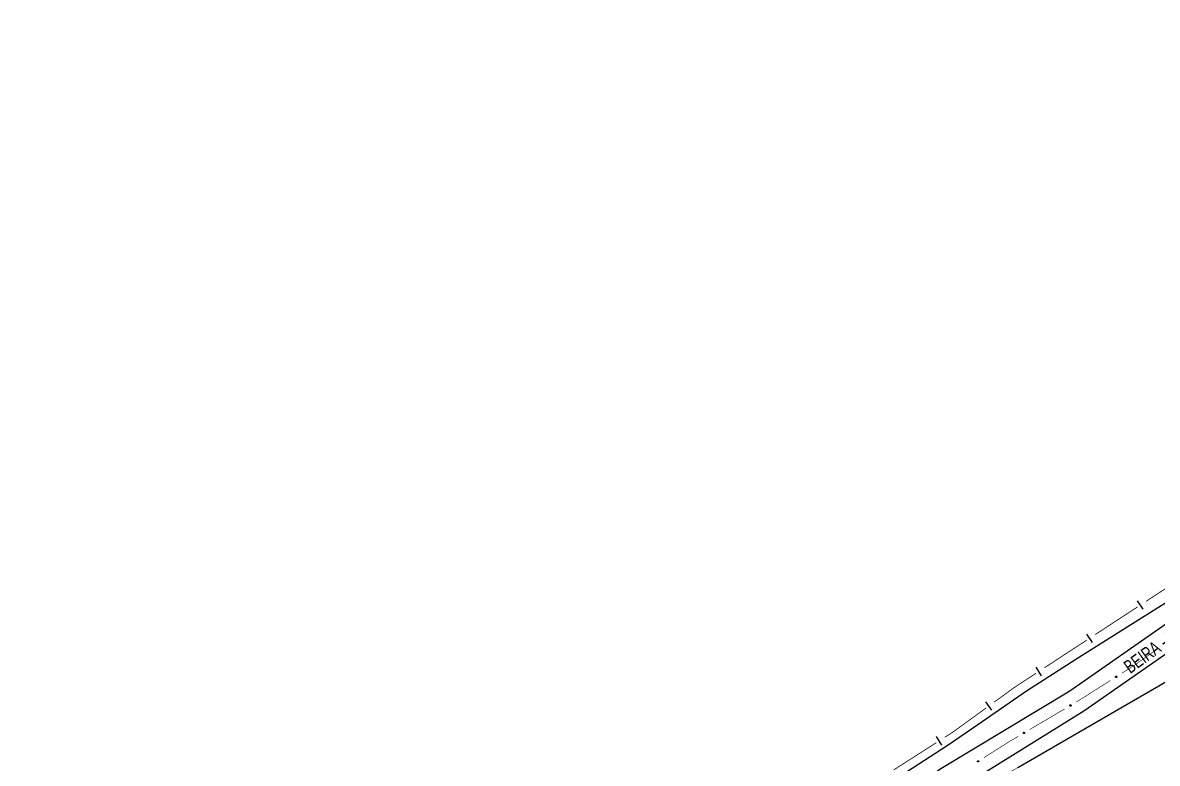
# Model space of a CAD drawing. Extents: x 205274 to 206027, y 4874968 to 4875995.
# Drawn here: x 205296.5 to 205632.9, y 4875384.4 to 4875603.9 of the extents above; entities that cross this region are included whole.
import ezdxf

# ---------------------------------------------------------------- set-up
doc = ezdxf.new("R2010")
doc.units = 0
doc.header["$LTSCALE"] = 1.5
doc.header["$MEASUREMENT"] = 0
for name, color, linetype in [('CD_MALHA_LOTES', 7, 'CONTINUOUS'), ('HD-CURSO-PERENE', 170, 'CONTINUOUS'), ('LM-LIM-SETORES-BAIRROS', 250, 'CONTINUOUS'), ('RU-QUADRA', 210, 'CONTINUOUS'), ('SV-EIXO-RUA-PAV', 20, 'CONTINUOUS'), ('SV-RUA-PAVIM', 7, 'CONTINUOUS'), ('SV-TXT-RUA-PAV', 7, 'CONTINUOUS')]:
    doc.layers.add(name, color=color, linetype=linetype)
doc.styles.add('ARIAL', font='ARIAL.SHX')

msp = doc.modelspace()

# ---------------------------------------------------------------- linework, layer by layer
at = {"layer": 'CD_MALHA_LOTES', "linetype": 'Continuous', "flags": 128}
msp.add_lwpolyline([(205591.512889, 4875383.135315), (205642.102006, 4875412.422225)], dxfattribs=at)
at = {"layer": 'HD-CURSO-PERENE', "linetype": 'Continuous'}
msp.add_polyline3d([(205637.479854, 4875433.272376, 2.293762), (205624.733698, 4875425.286833, 2.293762), (205608.762612, 4875415.151335, 2.293762), (205594.096854, 4875405.783679, 2.293762), (205579.661449, 4875395.80175, 2.293762), (205570.908065, 4875389.812592, 2.293762), (205558.54583, 4875381.750265, 2.293762)], dxfattribs=at)
at = {"layer": 'LM-LIM-SETORES-BAIRROS', "const_width": 0.25}
for points in [[(205629.56936, 4875432.429692), (205637.103035, 4875437.353486)], [(205614.502012, 4875422.582103), (205627.058136, 4875430.788427)], [(205599.434663, 4875412.734514), (205611.990787, 4875420.940838)], [(205590.684514, 4875407.015667), (205596.923438, 4875411.09325)], [(205584.577565, 4875402.581855), (205590.242071, 4875406.694442)], [(205590.242071, 4875406.694442), (205590.684514, 4875407.015667)], [(205572.397312, 4875393.738657), (205582.14992, 4875400.819318)], [(205569.912724, 4875392.151862), (205571.598295, 4875393.228361)], [(205571.598295, 4875393.228361), (205572.397312, 4875393.738657)], [(205554.742585, 4875382.463369), (205567.384368, 4875390.537113)]]:
    msp.add_lwpolyline(points, dxfattribs=at)
at = {"layer": 'LM-LIM-SETORES-BAIRROS'}
for points in [[(205628.715843, 4875430.079903), (205627.074578, 4875432.591128)], [(205613.648494, 4875420.232314), (205612.007229, 4875422.743539)], [(205598.581145, 4875410.384726), (205596.939881, 4875412.89595)], [(205583.840403, 4875400.193007), (205582.077866, 4875402.620653)], [(205569.034528, 4875389.811184), (205567.419779, 4875392.339541)]]:
    msp.add_lwpolyline(points, dxfattribs=at)
at = {"layer": 'RU-QUADRA', "linetype": 'Continuous', "const_width": 0.18, "flags": 128}
msp.add_lwpolyline([(205648.071107, 4875257.005926), (205630.428219, 4875249.998821), (205617.807362, 4875244.91634), (205612.910457, 4875242.991717), (205565.862755, 4875219.718119), (205557.604382, 4875243.992731), (205522.68802, 4875336.215625), (205547.461037, 4875354.864452), (205565.003747, 4875368.058702), (205581.652784, 4875377.525533), (205591.512671, 4875383.135691), (205608.066654, 4875392.736966), (205642.102006, 4875412.422225)], dxfattribs=at)
at = {"layer": 'SV-EIXO-RUA-PAV', "const_width": 0.18}
for points in [[(205632.300409, 4875417.88695), (205626.600592, 4875413.823444)], [(205626.194554, 4875413.533972), (205622.392542, 4875411.124246)], [(205626.600592, 4875413.823444), (205626.194554, 4875413.533972)], [(205619.013983, 4875408.982906), (205609.722945, 4875403.09422)], [(205609.228732, 4875402.780986), (205608.871328, 4875402.570297)], [(205609.722945, 4875403.09422), (205609.228732, 4875402.780986)], [(205605.425495, 4875400.538983), (205595.087997, 4875394.44504)], [(205589.919248, 4875391.398069), (205589.204282, 4875390.976597)], [(205591.642165, 4875392.413726), (205589.919248, 4875391.398069)], [(205589.204282, 4875390.976597), (205581.454866, 4875386.073905)]]:
    msp.add_lwpolyline(points, dxfattribs=at)
at = {"layer": 'SV-EIXO-RUA-PAV'}
for points in [[(205620.883551, 4875410.037515), (205620.873531, 4875409.989644), (205620.855131, 4875409.95055), (205620.830399, 4875409.92236), (205620.802049, 4875409.903149), (205620.770832, 4875409.886762), (205620.735714, 4875409.877183), (205620.694381, 4875409.875186), (205620.64629, 4875409.8849), (205620.60748, 4875409.906382), (205620.578547, 4875409.92915), (205620.556812, 4875409.957558), (205620.541401, 4875409.988151), (205620.532658, 4875410.024959), (205620.531043, 4875410.066865), (205620.541981, 4875410.114987), (205620.560283, 4875410.153189), (205620.584921, 4875410.179827), (205620.613619, 4875410.201497), (205620.645689, 4875410.217845), (205620.680216, 4875410.227049), (205620.722412, 4875410.228599), (205620.769765, 4875410.217173), (205620.808077, 4875410.199354), (205620.835053, 4875410.175097), (205620.855751, 4875410.146363), (205620.872568, 4875410.115253), (205620.883666, 4875410.080352), (205620.883551, 4875410.037515)], [(205607.328088, 4875401.532775), (205607.316531, 4875401.485252), (205607.29688, 4875401.446771), (205607.271252, 4875401.419394), (205607.242298, 4875401.401107), (205607.210569, 4875401.385734), (205607.17516, 4875401.377293), (205607.133784, 4875401.376629), (205607.086031, 4875401.387889), (205607.047934, 4875401.41061), (205607.01975, 4875401.434299), (205606.998942, 4875401.463393), (205606.984525, 4875401.494466), (205606.976973, 4875401.531537), (205606.97671, 4875401.573474), (205606.989194, 4875401.621218), (205607.008718, 4875401.658811), (205607.034201, 4875401.68464), (205607.063583, 4875401.705374), (205607.096164, 4875401.72068), (205607.13097, 4875401.728765), (205607.173194, 4875401.728954), (205607.220154, 4875401.716008), (205607.257871, 4875401.696964), (205607.284051, 4875401.67185), (205607.303812, 4875401.642463), (205607.319618, 4875401.610827), (205607.329585, 4875401.575586), (205607.328088, 4875401.532775)], [(205593.544758, 4875393.407518), (205593.5332, 4875393.359995), (205593.513549, 4875393.321514), (205593.487922, 4875393.294137), (205593.458967, 4875393.27585), (205593.427238, 4875393.260477), (205593.391829, 4875393.252036), (205593.350454, 4875393.251372), (205593.3027, 4875393.262632), (205593.264604, 4875393.285353), (205593.236419, 4875393.309042), (205593.215612, 4875393.338136), (205593.201194, 4875393.369209), (205593.193642, 4875393.40628), (205593.193379, 4875393.448217), (205593.205863, 4875393.495961), (205593.225387, 4875393.533554), (205593.250871, 4875393.559383), (205593.280252, 4875393.580117), (205593.312833, 4875393.595423), (205593.347639, 4875393.603508), (205593.389863, 4875393.603697), (205593.436823, 4875393.590751), (205593.47454, 4875393.571707), (205593.500721, 4875393.546593), (205593.520482, 4875393.517206), (205593.536287, 4875393.48557), (205593.546254, 4875393.450329), (205593.544758, 4875393.407518)], [(205579.944983, 4875384.988412), (205579.934925, 4875384.94055), (205579.916492, 4875384.901471), (205579.891737, 4875384.873302), (205579.863372, 4875384.854114), (205579.832141, 4875384.837752), (205579.797015, 4875384.828202), (205579.755681, 4875384.826239), (205579.707597, 4875384.835993), (205579.668806, 4875384.857506), (205579.639891, 4875384.880298), (205579.618179, 4875384.908724), (205579.602793, 4875384.939329), (205579.59408, 4875384.976144), (205579.5925, 4875385.018052), (205579.603477, 4875385.066165), (205579.621811, 4875385.104352), (205579.64647, 4875385.13097), (205579.675186, 4875385.152616), (205579.70727, 4875385.168938), (205579.741805, 4875385.178113), (205579.784002, 4875385.179628), (205579.831346, 4875385.168164), (205579.869642, 4875385.150314), (205579.896599, 4875385.126035), (205579.917273, 4875385.097284), (205579.934065, 4875385.06616), (205579.945134, 4875385.03125), (205579.944983, 4875384.988412)]]:
    msp.add_lwpolyline(points, close=True, dxfattribs=at)
for points in [[(205620.722412, 4875410.228599), (205620.531043, 4875410.066865)], [(205620.769765, 4875410.217173), (205620.532658, 4875410.024959)], [(205620.743665, 4875410.219538), (205620.534148, 4875410.047974)], [(205620.786552, 4875410.207948), (205620.540462, 4875410.009973)], [(205620.808077, 4875410.199354), (205620.541401, 4875409.988151)], [(205620.680216, 4875410.227049), (205620.541981, 4875410.114987)], [(205620.697937, 4875410.222866), (205620.542816, 4875410.095471)], [(205620.818222, 4875410.186018), (205620.551387, 4875409.974894)], [(205620.659627, 4875410.219587), (205620.556289, 4875410.137936)], [(205620.835053, 4875410.175097), (205620.556812, 4875409.957558)], [(205620.645689, 4875410.217845), (205620.560283, 4875410.153189)], [(205620.842977, 4875410.159704), (205620.567766, 4875409.946502)], [(205620.855751, 4875410.146363), (205620.578547, 4875409.92915)], [(205620.861547, 4875410.127855), (205620.59817, 4875409.918923)], [(205620.872568, 4875410.115253), (205620.60748, 4875409.906382)], [(205620.874047, 4875410.09539), (205620.630993, 4875409.897723)], [(205620.883666, 4875410.080352), (205620.64629, 4875409.8849)], [(205620.881936, 4875410.060002), (205620.672305, 4875409.883519)], [(205620.883551, 4875410.037515), (205620.694381, 4875409.875186)], [(205620.877033, 4875410.011661), (205620.721069, 4875409.8805)], [(205620.873531, 4875409.989644), (205620.735714, 4875409.877183)], [(205620.863138, 4875409.967313), (205620.760222, 4875409.887545)], [(205620.855131, 4875409.95055), (205620.770832, 4875409.886762)], [(205607.173194, 4875401.728954), (205606.97671, 4875401.573474)], [(205607.220154, 4875401.716008), (205606.976973, 4875401.531537)], [(205607.194143, 4875401.719213), (205606.979204, 4875401.554492)], [(205607.236634, 4875401.706247), (205606.98429, 4875401.516307)], [(205607.257871, 4875401.696964), (205606.984525, 4875401.494466)], [(205607.13097, 4875401.728765), (205606.989194, 4875401.621218)], [(205607.148546, 4875401.724014), (205606.989399, 4875401.601685)], [(205607.267581, 4875401.683307), (205606.994078, 4875401.480894)], [(205607.284051, 4875401.67185), (205606.998942, 4875401.463393)], [(205607.110151, 4875401.721971), (205607.004234, 4875401.643694)], [(205607.096164, 4875401.72068), (205607.008718, 4875401.658811)], [(205607.291475, 4875401.656209), (205607.009534, 4875401.45199)], [(205607.303812, 4875401.642463), (205607.01975, 4875401.434299)], [(205607.309009, 4875401.623778), (205607.039033, 4875401.423444)], [(205607.319618, 4875401.610827), (205607.047934, 4875401.41061)], [(205607.320455, 4875401.590926), (205607.071155, 4875401.401197)], [(205607.329585, 4875401.575586), (205607.086031, 4875401.387889)], [(205607.327199, 4875401.555303), (205607.111988, 4875401.385669)], [(205607.328088, 4875401.532775), (205607.133784, 4875401.376629)], [(205607.320741, 4875401.507145), (205607.160629, 4875401.38108)], [(205607.316531, 4875401.485252), (205607.17516, 4875401.377293)], [(205607.305423, 4875401.463268), (205607.199989, 4875401.386859)], [(205607.29688, 4875401.446771), (205607.210569, 4875401.385734)], [(205593.389863, 4875393.603697), (205593.193379, 4875393.448217)], [(205593.436823, 4875393.590751), (205593.193642, 4875393.40628)], [(205593.410812, 4875393.593956), (205593.195874, 4875393.429235)], [(205593.453303, 4875393.58099), (205593.20096, 4875393.39105)], [(205593.47454, 4875393.571707), (205593.201194, 4875393.369209)], [(205593.347639, 4875393.603508), (205593.205863, 4875393.495961)], [(205593.365215, 4875393.598757), (205593.206069, 4875393.476428)], [(205593.48425, 4875393.55805), (205593.210748, 4875393.355637)], [(205593.500721, 4875393.546593), (205593.215612, 4875393.338136)], [(205593.32682, 4875393.596714), (205593.220904, 4875393.518437)], [(205593.312833, 4875393.595423), (205593.225387, 4875393.533554)], [(205593.508144, 4875393.530952), (205593.226203, 4875393.326733)], [(205593.520482, 4875393.517206), (205593.236419, 4875393.309042)], [(205593.525678, 4875393.498521), (205593.255702, 4875393.298187)], [(205593.536287, 4875393.48557), (205593.264604, 4875393.285353)], [(205593.537124, 4875393.465669), (205593.287825, 4875393.27594)], [(205593.546254, 4875393.450329), (205593.3027, 4875393.262632)], [(205593.543869, 4875393.430046), (205593.328658, 4875393.260412)], [(205593.544758, 4875393.407518), (205593.350454, 4875393.251372)], [(205593.537411, 4875393.381888), (205593.377298, 4875393.255823)], [(205593.5332, 4875393.359995), (205593.391829, 4875393.252036)], [(205593.522093, 4875393.338011), (205593.416659, 4875393.261602)], [(205593.513549, 4875393.321514), (205593.427238, 4875393.260477)], [(205579.784002, 4875385.179628), (205579.5925, 4875385.018052)], [(205579.831346, 4875385.168164), (205579.59408, 4875384.976144)], [(205579.805247, 4875385.170551), (205579.595589, 4875384.999158)], [(205579.848124, 4875385.158925), (205579.601872, 4875384.961152)], [(205579.869642, 4875385.150314), (205579.602793, 4875384.939329)], [(205579.741805, 4875385.178113), (205579.603477, 4875385.066165)], [(205579.759522, 4875385.173916), (205579.604296, 4875385.046648)], [(205579.879776, 4875385.136969), (205579.612768, 4875384.926064)], [(205579.721209, 4875385.170668), (205579.617804, 4875385.089102)], [(205579.896599, 4875385.126035), (205579.618179, 4875384.908724)], [(205579.70727, 4875385.168938), (205579.621811, 4875385.104352)], [(205579.90451, 4875385.110635), (205579.629124, 4875384.897659)], [(205579.917273, 4875385.097284), (205579.639891, 4875384.880298)], [(205579.923054, 4875385.078771), (205579.659505, 4875384.870055)], [(205579.934065, 4875385.06616), (205579.668806, 4875384.857506)], [(205579.935527, 4875385.046295), (205579.692311, 4875384.848828)], [(205579.945134, 4875385.03125), (205579.707597, 4875384.835993)], [(205579.943387, 4875385.010901), (205579.733612, 4875384.83459)], [(205579.944983, 4875384.988412), (205579.755681, 4875384.826239)], [(205579.938445, 4875384.962564), (205579.782372, 4875384.831531)], [(205579.934925, 4875384.94055), (205579.797015, 4875384.828202)], [(205579.924513, 4875384.918227), (205579.821532, 4875384.838544)], [(205579.916492, 4875384.901471), (205579.832141, 4875384.837752)]]:
    msp.add_lwpolyline(points, dxfattribs=at)
at = {"layer": 'SV-RUA-PAVIM', "linetype": 'Continuous'}
for points in [[(205771.770585, 4875603.921134, 4.634539), (205769.439529, 4875596.817065, 4.549), (205766.291929, 4875587.60394, 4.409028), (205762.829163, 4875578.460882, 4.339041), (205759.792731, 4875571.157784, 4.339041), (205755.182595, 4875560.682612, 3.902313), (205750.627797, 4875551.055398, 3.828629), (205744.316986, 4875539.863405, 3.828629), (205737.021997, 4875527.658997, 3.812254), (205728.085071, 4875513.847384, 5.612905), (205718.260406, 4875499.620576, 5.761523), (205706.074701, 4875484.656478, 5.761523), (205681.374922, 4875460.374474, 5.761523), (205658.00539, 4875441.333494, 5.662444), (205606.990239, 4875405.835964, 5.513825), (205568.711758, 4875382.741942, 5.340437), (205540.095109, 4875362.224628, 5.11751), (205511.063268, 4875340.327061, 4.869813), (205496.219295, 4875327.883949, 4.869813), (205445.503963, 4875286.259197, 4.869813), (205381.608803, 4875232.402102, 4.869813), (205305.775385, 4875170.00046, 6.504614), (205298.684696, 4875162.794262, 6.826621), (205296.488647, 4875158.986065, 7.049548)], [(205708.345863, 4875476.353673, 5.761523), (205686.239258, 4875454.942002, 5.761523), (205662.392398, 4875435.512106, 5.662444), (205611.150622, 4875399.856885, 5.513825), (205572.478913, 4875375.835765, 5.290898), (205541.100509, 4875353.457045, 5.092741), (205520.806313, 4875338.502116, 4.993661)]]:
    msp.add_polyline3d(points, dxfattribs=at)

# ---------------------------------------------------------------- texts
at = {"layer": 'SV-TXT-RUA-PAV', "style": 'ARIAL', "width": 0.7}
msp.add_text('BEIRA - MAR', height=4, rotation=36, dxfattribs=at).set_placement((205624.880227, 4875410.837498))

doc.saveas('drawing.dxf')
